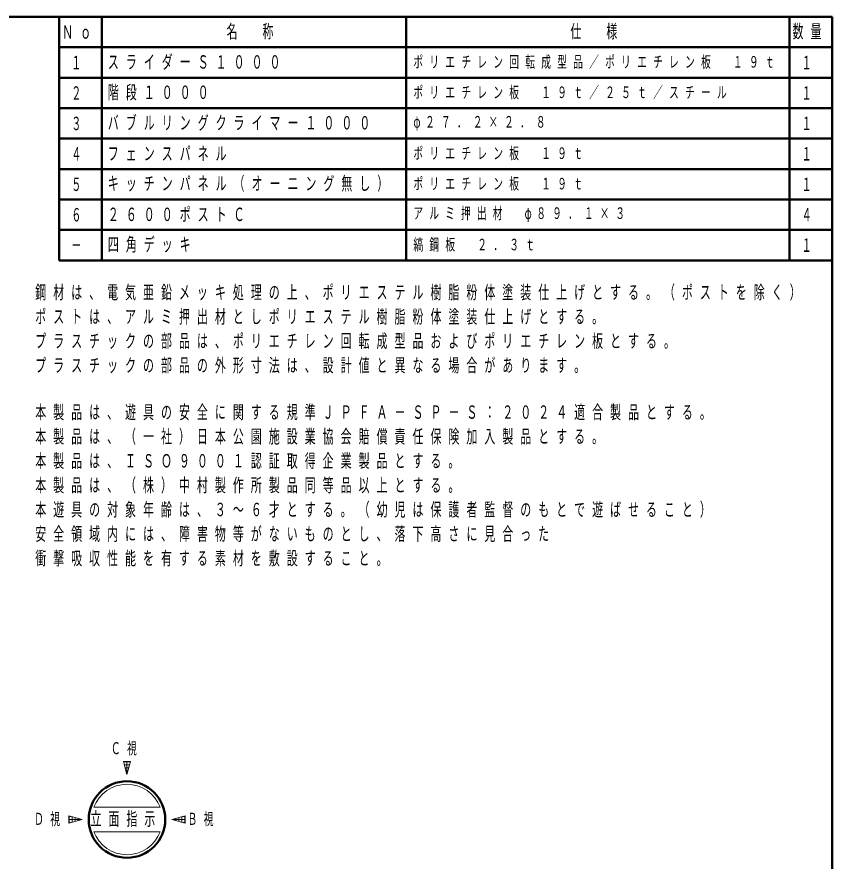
# Model space of a CAD drawing. Units: millimetres on the paper. Extents: x -385 to 0, y -297 to 267.
# Drawn here: x -133.9 to 0, y 128.3 to 267 of the extents above; entities that cross this region are included whole.
import ezdxf
from ezdxf.enums import TextEntityAlignment as Align

# ---------------------------------------------------------------- set-up
doc = ezdxf.new("R2010")
doc.units = ezdxf.units.MM
doc.layers.add('CLASS1', color=7, linetype='Continuous', lineweight=13)
doc.layers.add('LY_6', color=7, linetype='Continuous', lineweight=13)
doc.styles.add('ＭＳ ゴシック', font='')
doc.styles.get('ＭＳ ゴシック').set_extended_font_data('MS Gothic')

msp = doc.modelspace()

# ---------------------------------------------------------------- linework, layer by layer
at = {"layer": 'CLASS1', "color": 140, "lineweight": 50}
for p, q in [((-127, 227), (-127, 267)), ((-127, 267), (0, 267)), ((-120, 227), (-120, 267)), ((-70, 227), (-70, 267)), ((-7, 227), (-7, 267)), ((0, 227), (0, 267)), ((-127, 262), (0, 262)), ((-127, 257), (0, 257)), ((-127, 252), (0, 252)), ((-127, 247), (0, 247)), ((-127, 242), (0, 242)), ((-127, 237), (0, 237)), ((-127, 232), (0, 232)), ((-127, 227), (0, 227))]:
    msp.add_line(p, q, dxfattribs=at)
at = {"layer": 'CLASS1'}
for p, q in [((-115.857, 142.54), (-116.436, 144.7)), ((-115.279, 144.7), (-116.436, 144.7)), ((-116.424, 144.654), (-115.291, 144.654)), ((-116.357, 144.406), (-116.357, 144.7)), ((-115.857, 142.54), (-115.857, 144.7)), ((-115.279, 144.7), (-115.857, 142.54)), ((-115.357, 144.406), (-115.357, 144.7)), ((-116.29, 144.154), (-115.425, 144.154)), ((-116.156, 143.654), (-115.559, 143.654)), ((-116.022, 143.154), (-115.693, 143.154)), ((-115.888, 142.654), (-115.827, 142.654)), ((-121.286, 137.154), (-110.428, 137.154)), ((-123.243, 135.154), (-125.403, 135.733)), ((-125.403, 134.576), (-125.403, 135.733)), ((-125.403, 135.654), (-125.109, 135.654)), ((-125.403, 135.154), (-123.243, 135.154)), ((-125.403, 134.576), (-123.243, 135.154)), ((-125.403, 134.654), (-125.109, 134.654)), ((-125.357, 134.588), (-125.357, 135.721)), ((-124.857, 134.722), (-124.857, 135.587)), ((-124.357, 134.856), (-124.357, 135.453)), ((-123.857, 134.99), (-123.857, 135.319)), ((-123.357, 135.124), (-123.357, 135.185)), ((-108.472, 135.154), (-106.312, 135.733)), ((-108.472, 135.154), (-106.312, 135.154)), ((-106.312, 134.576), (-108.472, 135.154)), ((-108.357, 135.124), (-108.357, 135.185)), ((-107.857, 134.99), (-107.857, 135.319)), ((-107.357, 134.856), (-107.357, 135.453)), ((-106.857, 134.722), (-106.857, 135.587)), ((-106.606, 135.654), (-106.312, 135.654)), ((-106.606, 134.654), (-106.312, 134.654)), ((-106.357, 134.588), (-106.357, 135.721)), ((-106.312, 134.576), (-106.312, 135.733)), ((-121.286, 133.154), (-110.428, 133.154))]:
    msp.add_line(p, q, dxfattribs=at)
at = {"layer": 'CLASS1', "color": 140, "lineweight": 50}
msp.add_circle((-115.857, 135.154), 6.286, dxfattribs=at)
at = {"layer": 'CLASS1'}
for start, end in [(20.22325, 159.77675), (200.22325, 339.77675)]:
    msp.add_arc((-115.857, 135.154), 5.786, start, end, dxfattribs=at)
at = {"layer": 'LY_6', "lineweight": 50}
for p, q in [((0, 267), (-385, 267)), ((0, 0), (0, 267))]:
    msp.add_line(p, q, dxfattribs=at)

# ---------------------------------------------------------------- texts
at = {"layer": 'CLASS1', "style": 'ＭＳ ゴシック', "width": 0.55}
for s, p in [('１', (-125, 259.5)), ('１', (-5, 259.5)), ('２', (-125, 254.5)), ('１', (-5, 254.5)), ('３', (-125, 249.5)), ('１', (-5, 249.5)), ('４', (-125, 244.5)), ('１', (-5, 244.5)), ('５', (-125, 239.5)), ('１', (-5, 239.5)), ('６', (-125, 234.5)), ('４', (-5, 234.5)), ('１', (-5, 229.5)), ('－', (-125, 229.5))]:
    msp.add_text(s, height=2.199, dxfattribs=at).set_placement(p, align=Align.MIDDLE_LEFT)
at = {"layer": 'CLASS1', "style": 'ＭＳ ゴシック'}
for s, insert, char_height, attachment_point in [('\\T1.64;\\W0.6;Ｎｏ', (-126.5, 264.5), 2.199, 4), ('\\T1.64;\\W0.6;名\u3000称', (-99.5, 264.5), 2.199, 4), ('\\T1.64;\\W0.6;仕\u3000様', (-43, 264.5), 2.199, 4), ('\\T1.64;\\W0.6;数量', (-6.5, 264.5), 2.199, 4), ('\\T1.64;\\W0.6;スライダーＳ１０００', (-119, 259.5), 2.199, 4), ('\\T1.64;\\W0.6;ポリエチレン回転成型品／ポリエチレン板\u3000１９ｔ', (-68.8, 259.5), 1.906, 4), ('\\T1.64;\\W0.6;階段１０００', (-119, 254.5), 2.199, 4), ('\\T1.64;\\W0.6;ポリエチレン板\u3000１９ｔ／２５ｔ／スチール', (-68.8, 254.5), 1.906, 4), ('\\T1.64;\\W0.6;バブルリングクライマー１０００', (-119, 249.5), 2.199, 4), ('\\T1.63;\\W0.6;φ２７．２×２．８', (-68.8, 249.5), 1.906, 4), ('\\T1.64;\\W0.6;フェンスパネル', (-119, 244.5), 2.199, 4), ('\\T1.64;\\W0.6;ポリエチレン板\u3000１９ｔ', (-68.8, 244.5), 1.906, 4), ('\\T1.64;\\W0.6;キッチンパネル（オーニング無し）', (-119, 239.5), 2.199, 4), ('\\T1.64;\\W0.6;ポリエチレン板\u3000１９ｔ', (-68.8, 239.5), 1.906, 4), ('\\T1.64;\\W0.6;２６００ポストＣ', (-119, 234.5), 2.199, 4), ('\\T1.63;\\W0.6;アルミ押出材\u3000φ８９．１×３', (-68.8, 234.5), 1.906, 4), ('\\T1.64;\\W0.6;四角デッキ', (-119, 229.5), 2.199, 4), ('\\T1.64;\\W0.6;縞鋼板\u3000２．３ｔ', (-68.8, 229.5), 1.906, 4), ('\\T1.64;\\W0.6;鋼材は、電気亜鉛メッキ処理の上、ポリエステル樹脂粉体塗装仕上げとする。（ポストを除く）', (-130.927, 222.87), 2.199, 1), ('\\T1.64;\\W0.6;ポストは、アルミ押出材としポリエステル樹脂粉体塗装仕上げとする。', (-130.927, 218.87), 2.199, 1), ('\\T1.64;\\W0.6;プラスチックの部品は、ポリエチレン回転成型品およびポリエチレン板とする。', (-130.927, 214.87), 2.199, 1), ('\\T1.64;\\W0.6;プラスチックの部品の外形寸法は、設計値と異なる場合があります。', (-130.927, 210.87), 2.199, 1), ('\\T1.64;\\W0.6;本製品は、遊具の安全に関する規準ＪＰＦＡ－ＳＰ－Ｓ：２０２４適合製品とする。', (-130.927, 203.181), 2.199, 1), ('\\T1.64;\\W0.6;本製品は、（一社）日本公園施設業協会賠償責任保険加入製品とする。', (-130.927, 199.181), 2.199, 1), ('\\T1.64;\\W0.6;本製品は、ＩＳＯ９００１認証取得企業製品とする。', (-130.927, 195.181), 2.199, 1), ('\\T1.64;\\W0.6;本製品は、（株）中村製作所製品同等品以上とする。', (-130.927, 191.181), 2.199, 1), ('\\T1.64;\\W0.6;本遊具の対象年齢は、３～６才とする。（幼児は保護者監督のもとで遊ばせること）', (-130.927, 187.181), 2.199, 1), ('\\T1.64;\\W0.6;安全領域内には、障害物等がないものとし、落下高さに見合った', (-130.927, 183.181), 2.199, 1), ('\\T1.64;\\W0.6;衝撃吸収性能を有する素材を敷設すること。', (-130.927, 179.181), 2.199, 1), ('\\T1.64;\\W0.6;Ｃ視', (-115.857, 146.76), 1.979, 5), ('\\T1.64;\\W0.6;Ｄ視', (-128.463, 135.154), 1.979, 5), ('\\T1.64;\\W0.6;立面指示', (-121.857, 135.154), 2.199, 4), ('\\T1.64;\\W0.6;Ｂ視', (-103.252, 135.154), 1.979, 5)]:
    msp.add_mtext(s, dxfattribs=dict(at, insert=insert, char_height=char_height, attachment_point=attachment_point))

doc.saveas('drawing.dxf')
